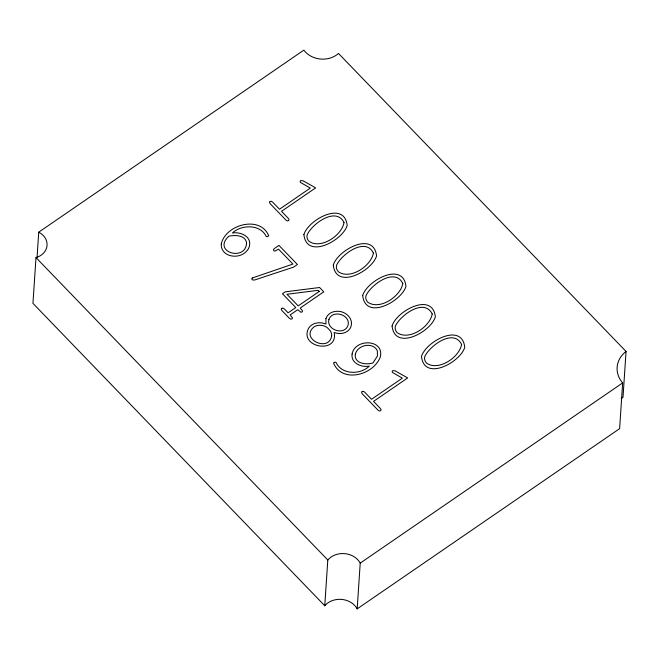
<?xml version="1.0" encoding="UTF-8"?>
<svg xmlns="http://www.w3.org/2000/svg" width="659" height="659" viewBox="0 0 659 659"><rect width="100%" height="100%" fill="white"/><g stroke="black" fill="none" stroke-linecap="round" stroke-linejoin="round"><path stroke-width="0.99" d="M38.733 232.182A16.59 14.037 3.8 0 1 47.02 245.815A16.59 14.037 3.8 0 1 35.99 257.587L32.95 303.346L324.763 605.761A18.814 15.923 3.8 0 1 357.178 608.875L619.617 428.663L622.656 382.912A27.867 23.584 3.8 0 1 626.05 351.453L338.495 53.453A21.895 18.526 3.8 0 1 303.857 50.125L38.733 232.182L37.044 257.603M324.763 605.761L327.803 560.002L35.99 257.587M357.178 608.875L360.218 563.115L622.656 382.912M626.05 351.453L623.01 397.212A27.867 23.584 3.8 0 0 621.206 398.711M327.803 560.002A18.814 15.923 3.8 0 1 360.218 563.115M352.087 354.056C350.745 363.298 361.742 367.722 369.378 366.066C360.424 374.979 341.823 374.864 336.09 362.549L335.06 362.063L333.479 362.92C341.972 383.727 373.678 375.128 380.367 356.816C384.321 338.833 354.699 338.495 352.087 354.056M221.251 243.995C220.666 257.035 238.764 259.77 246.277 251.483A14.103 11.936 3.8 0 0 249.604 245.181C251.079 235.971 239.983 231.663 232.421 232.998C241.408 224.406 260.313 224.101 266.154 236.334L267.159 236.795L268.765 235.897C260.47 215.048 225.576 224.381 221.251 243.995M246.581 243.08C245.403 262.224 211.77 251.689 228.879 236.21C235.024 234.851 245.601 234.958 246.581 243.08M344.023 222.585C341.823 235.312 321.221 249.555 309.096 241.383A8.839 7.48 3.8 0 1 307.201 234.719C312.028 223.945 336.041 206.193 344.023 222.585M373.414 253.056C371.223 265.775 350.621 280.026 338.487 271.846A8.839 7.48 3.8 0 1 336.601 265.19C341.428 254.407 365.44 236.655 373.414 253.056M402.814 283.518C400.614 296.237 380.012 310.488 367.887 302.308A8.839 7.48 3.8 0 1 366 295.652C370.828 284.869 394.832 267.117 402.814 283.518M432.213 313.981C430.014 326.699 409.412 340.95 397.278 332.77A8.839 7.48 3.8 0 1 395.392 326.114C400.219 315.332 424.231 297.58 432.213 313.981M461.605 344.443C459.414 357.162 438.812 371.412 426.678 363.233A8.839 7.48 3.8 0 1 424.791 356.577C429.619 345.794 453.631 328.042 461.605 344.443M303.898 234.604C306.633 260.066 342.853 240.428 347.169 225.452C344.435 199.99 308.239 219.636 303.898 234.604M333.289 265.075C336.024 290.528 372.244 270.89 376.569 255.923C373.826 230.452 337.639 250.099 333.289 265.075M362.689 295.537C365.424 320.999 401.644 301.352 405.96 286.385C403.226 260.915 367.03 280.569 362.689 295.537M392.08 325.999C394.815 351.461 431.035 331.823 435.36 316.847C432.617 291.385 396.43 311.032 392.08 325.999M421.48 356.461C424.215 381.923 460.435 362.285 464.752 347.309C462.017 321.847 425.821 341.494 421.48 356.461M355.316 354.336C353.941 363.653 366.618 365.078 373.019 362.911L377.426 356.017L377.36 351A9.778 8.279 3.8 0 0 374.131 347.021C367.533 342.902 357.12 346.609 355.316 354.336M325.925 318.511L325.966 324.006L322.029 322.885L318.264 322.721L314.821 323.429A12.892 10.906 3.8 0 0 308.536 328.355C298.873 347.54 338.471 354.542 334.171 332.507C338.364 334.014 343.215 334.047 347.046 331.535A11.878 10.05 3.8 0 0 351.008 326.362C353.718 317.836 344.509 310.48 336.502 311.328A11.846 10.025 3.8 0 0 329.681 313.544L327.334 315.752L325.925 318.511M328.899 319.426C326.246 329.895 344.245 335.892 347.977 325.488C351.09 314.796 332.581 309.153 328.899 319.426M331.642 335.975C328.923 352.713 299.829 338.891 313.832 327.021A9.308 7.883 3.8 0 1 319.277 325.274L321.411 325.365A10.808 9.144 3.8 0 1 327.268 327.63L330.2 330.67A10.808 9.144 3.8 0 1 331.642 335.975M270.075 201.539L269.523 202.453L270.206 203.755L285.99 220.114L287.365 220.938L288.535 220.674L289.103 219.752L288.403 218.458L281.517 211.317L315.645 187.881L302.983 180.755L300.661 180.574L300.109 181.464L300.413 182.395L310.298 188.087L279.507 209.232L272.62 202.099L271.261 201.259L270.075 201.539M281.78 308.354L281.228 309.269L281.937 310.595L289.4 318.33L290.8 319.178L291.97 318.915L292.538 317.992L290.141 314.936L297.81 309.672L300.883 312.259L302.053 311.987L302.621 311.064L300.224 308.008L323.775 291.838L319.59 287.497L285.24 291.846L282.456 293.757L295.776 307.564L288.107 312.827L284.35 308.939L282.966 308.074L281.78 308.354M362.104 391.586L361.552 392.5L362.236 393.802L378.019 410.162L379.395 410.994L380.564 410.722L381.133 409.799L380.432 408.506L373.546 401.372L407.674 377.937L395.013 370.803L392.69 370.63L392.138 371.519L392.443 372.442L402.328 378.142L371.536 399.288L364.649 392.146L363.29 391.306L362.104 391.586M252.298 277.991L251.779 278.839L252.15 279.82L254.44 280.067L293.543 267.142L297.398 264.498L278.955 245.387L274.383 248.525L273.436 249.67L273.782 250.667L274.885 251.17L278.518 249.143L292.917 264.07L252.298 277.991M319.302 291.41L298.189 305.908L286.97 294.276L318.248 290.314L319.302 291.41"/></g></svg>
